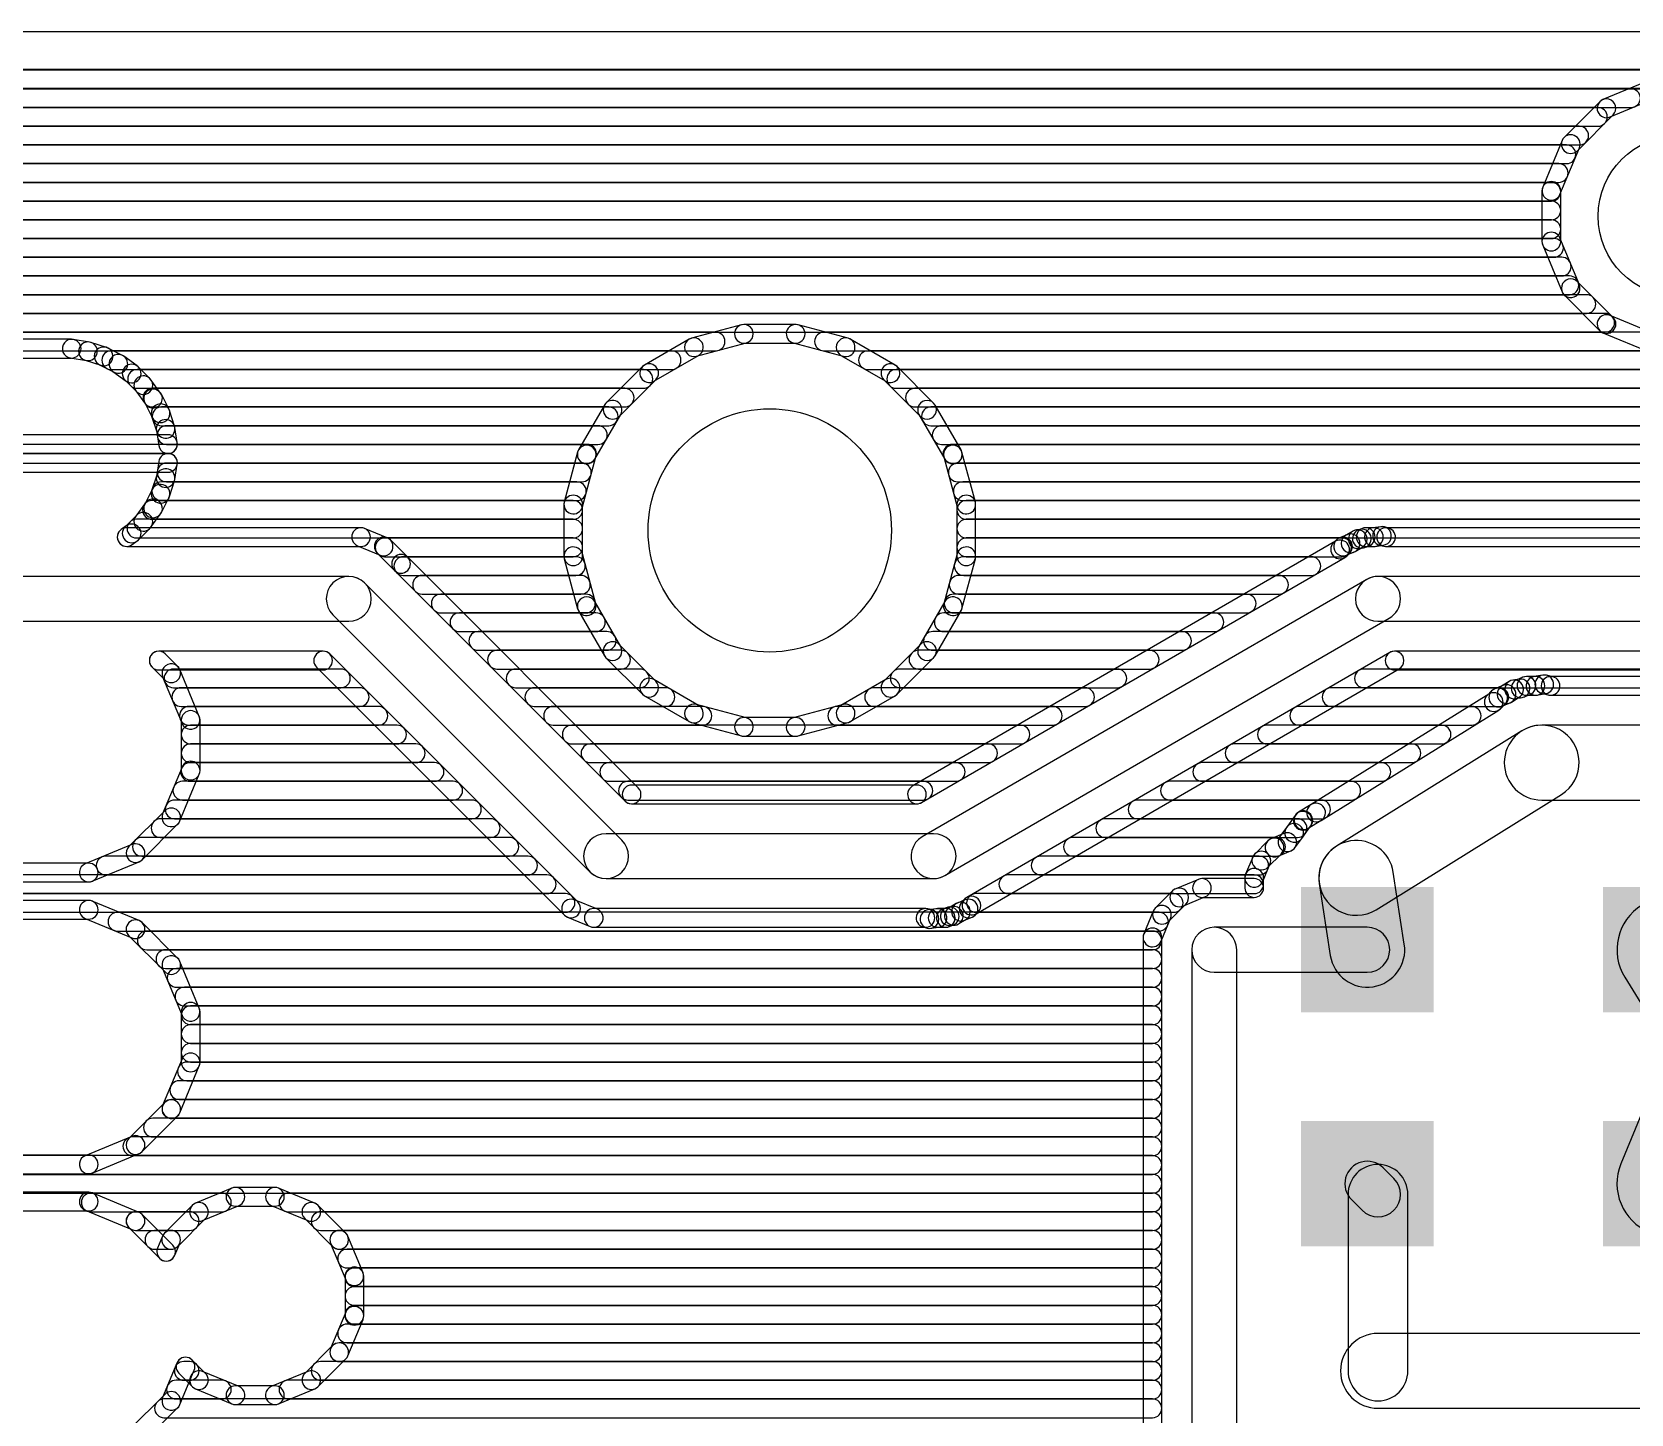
# Model space of a CAD drawing. Extents: x 0 to 96, y 0 to 55.
# Drawn here: x 40.15 to 61.85, y 36.24 to 55 of the extents above; entities that cross this region are included whole.
import ezdxf

# ---------------------------------------------------------------- set-up
doc = ezdxf.new("R2010")
doc.units = 0
doc.layers.add('16', color=174, linetype='CONTINUOUS')
doc.layers.add('20', color=178, linetype='CONTINUOUS')

# ---------------------------------------------------------------- blocks, each defined once
blk = doc.blocks.new('RECT')
blk.add_solid([(-0.5, -0.5), (0.5, -0.5), (-0.5, 0.5), (0.5, 0.5)])

msp = doc.modelspace()

# ---------------------------------------------------------------- linework, layer by layer
at = {"layer": '16'}
for points in [[(6.3352, 54.238), (95.365, 54.238, 1), (95.365, 54.492), (6.3352, 54.492, 1)], [(6.339, 54.229), (95.365, 54.229, 1), (95.365, 54.483), (6.339, 54.483, 1)], [(62.1078, 54.3445), (61.473, 54.0816, 1), (61.5702, 53.8469), (62.205, 54.1099, 1)], [(12.1458, 53.975), (61.8542, 53.975, 1), (61.8542, 54.229), (12.1458, 54.229, 1)], [(61.4318, 54.054), (60.9459, 53.5682, 1), (61.1256, 53.3886), (61.6114, 53.8744, 1)], [(12.5946, 53.721), (61.4054, 53.721, 1), (61.4054, 53.975), (12.5946, 53.975, 1)], [(12.8486, 53.467), (61.1514, 53.467, 1), (61.1514, 53.721), (12.8486, 53.721, 1)], [(13.0216, 53.213), (60.9784, 53.213, 1), (60.9784, 53.467), (13.0216, 53.467, 1)], [(60.9184, 53.527), (60.6555, 52.8922, 1), (60.8901, 52.795), (61.1531, 53.4298, 1)], [(13.1268, 52.959), (60.8732, 52.959, 1), (60.8732, 53.213), (13.1268, 53.213, 1)], [(13.2272, 52.705), (60.7728, 52.705, 1), (60.7728, 52.959), (13.2272, 52.959, 1)], [(60.6458, 52.8436), (60.6458, 52.1564, 1), (60.8998, 52.1564), (60.8998, 52.8436, 1)], [(13.2272, 52.451), (60.7728, 52.451, 1), (60.7728, 52.705), (13.2272, 52.705, 1)], [(13.2272, 52.197), (60.7728, 52.197, 1), (60.7728, 52.451), (13.2272, 52.451, 1)], [(13.1914, 51.943), (60.8086, 51.943, 1), (60.8086, 52.197), (13.1914, 52.197, 1)], [(60.6555, 52.1078), (60.9184, 51.473, 1), (61.1531, 51.5702), (60.8901, 52.205, 1)], [(13.0862, 51.689), (60.9138, 51.689, 1), (60.9138, 51.943), (13.0862, 51.943, 1)], [(12.981, 51.435), (61.019, 51.435, 1), (61.019, 51.689), (12.981, 51.689, 1)], [(60.9459, 51.4318), (61.4318, 50.9459, 1), (61.6114, 51.1256), (61.1256, 51.6114, 1)], [(12.7506, 51.181), (61.2494, 51.181, 1), (61.2494, 51.435), (12.7506, 51.435, 1)], [(12.4966, 50.927), (61.5034, 50.927, 1), (61.5034, 51.181), (12.4966, 51.181, 1)], [(49.781, 51.0257), (49.1027, 50.8439, 1), (49.1684, 50.5986), (49.8468, 50.7803, 1)], [(50.5161, 51.03), (49.8139, 51.03, 1), (49.8139, 50.776), (50.5161, 50.776, 1)], [(51.2273, 50.8439), (50.549, 51.0257, 1), (50.4832, 50.7803), (51.1616, 50.5986, 1)], [(61.473, 50.9184), (62.1078, 50.6555, 1), (62.205, 50.8901), (61.5702, 51.1531, 1)], [(19.721, 50.673), (49.4295, 50.673, 1), (49.4295, 50.927), (19.721, 50.927, 1)], [(40.6891, 50.8294), (39.612, 50.8294, 1), (39.612, 50.5754), (40.6891, 50.5754, 1)], [(40.9301, 50.7928), (40.709, 50.8278, 1), (40.6693, 50.577), (40.8904, 50.5419, 1)], [(41.1625, 50.719), (40.9495, 50.7882, 1), (40.871, 50.5466), (41.084, 50.4774, 1)], [(49.0721, 50.8312), (48.4639, 50.4801, 1), (48.5909, 50.2601), (49.1991, 50.6113, 1)], [(50.9005, 50.673), (62.0908, 50.673, 1), (62.0908, 50.927), (50.9005, 50.927, 1)], [(51.8661, 50.4801), (51.2579, 50.8312, 1), (51.1309, 50.6113), (51.7391, 50.2601, 1)], [(41.3804, 50.6097), (41.1809, 50.7113, 1), (41.0656, 50.485), (41.265, 50.3834, 1)], [(41.2256, 50.419), (48.832, 50.419, 1), (48.832, 50.673), (41.2256, 50.673, 1)], [(41.5785, 50.4677), (41.3973, 50.5993, 1), (41.2481, 50.3938), (41.4292, 50.2622, 1)], [(51.498, 50.419), (72.3256, 50.419, 1), (72.3256, 50.673), (51.498, 50.673, 1)], [(41.7519, 50.2964), (41.5936, 50.4547, 1), (41.414, 50.2751), (41.5723, 50.1168, 1)], [(41.5768, 50.165), (48.4493, 50.165, 1), (48.4493, 50.419), (41.5768, 50.419, 1)], [(48.4376, 50.4599), (47.9411, 49.9634, 1), (48.1207, 49.7838), (48.6172, 50.2803, 1)], [(52.3889, 49.9634), (51.8924, 50.4599, 1), (51.7128, 50.2803), (52.2093, 49.7838, 1)], [(51.8807, 50.165), (72.4068, 50.165, 1), (72.4068, 50.419), (51.8807, 50.419, 1)], [(41.8965, 50.1001), (41.7649, 50.2813, 1), (41.5594, 50.132), (41.691, 49.9509, 1)], [(41.7847, 49.911), (48.1953, 49.911, 1), (48.1953, 50.165), (41.7847, 50.165, 1)], [(42.0085, 49.8837), (41.9069, 50.0832, 1), (41.6806, 49.9678), (41.7822, 49.7684, 1)], [(52.1347, 49.911), (72.5748, 49.911, 1), (72.5748, 50.165), (52.1347, 50.165, 1)], [(42.0854, 49.6523), (42.0162, 49.8653, 1), (41.7746, 49.7868), (41.8438, 49.5738, 1)], [(47.9209, 49.9371), (47.5698, 49.3289, 1), (47.7897, 49.2019), (48.1409, 49.8101, 1)], [(52.7602, 49.3289), (52.4091, 49.9371, 1), (52.1891, 49.8101), (52.5403, 49.2019, 1)], [(41.909, 49.657), (47.9792, 49.657, 1), (47.9792, 49.911), (41.909, 49.911, 1)], [(42.1226, 49.4269), (42.09, 49.6329, 1), (41.8391, 49.5932), (41.8718, 49.3871, 1)], [(52.3508, 49.657), (72.9264, 49.657, 1), (72.9264, 49.911), (52.3508, 49.911, 1)], [(39.612, 49.28), (41.9972, 49.28, 1), (41.9972, 49.534), (39.612, 49.534, 1)], [(41.9777, 49.403), (47.8325, 49.403, 1), (47.8325, 49.657), (41.9777, 49.657, 1)], [(52.4975, 49.403), (64.8546, 49.403, 1), (64.8546, 49.657), (52.4975, 49.657, 1)], [(39.612, 49.149), (47.6859, 49.149, 1), (47.6859, 49.403), (39.612, 49.403, 1)], [(41.9972, 49.28), (39.612, 49.28, 1), (39.612, 49.026), (41.9972, 49.026, 1)], [(42.09, 48.9271), (42.1226, 49.1331, 1), (41.8718, 49.1729), (41.8391, 48.9668, 1)], [(47.5571, 49.2983), (47.3753, 48.62, 1), (47.6207, 48.5542), (47.8024, 49.2326, 1)], [(52.6441, 49.149), (64.6006, 49.149, 1), (64.6006, 49.403), (52.6441, 49.403, 1)], [(52.9547, 48.62), (52.7729, 49.2983, 1), (52.5276, 49.2326), (52.7093, 48.5542, 1)], [(42.0162, 48.6947), (42.0854, 48.9077, 1), (41.8438, 48.9862), (41.7746, 48.7732, 1)], [(41.9765, 48.895), (47.6145, 48.895, 1), (47.6145, 49.149), (41.9765, 49.149, 1)], [(52.7155, 48.895), (64.3466, 48.895, 1), (64.3466, 49.149), (52.7155, 49.149, 1)], [(41.9069, 48.4768), (42.0085, 48.6763, 1), (41.7822, 48.7916), (41.6806, 48.5922, 1)], [(41.9064, 48.641), (47.5465, 48.641, 1), (47.5465, 48.895), (41.9064, 48.895, 1)], [(52.7835, 48.641), (64.0926, 48.641, 1), (64.0926, 48.895), (52.7835, 48.895, 1)], [(41.7649, 48.2787), (41.8965, 48.4598, 1), (41.691, 48.6091), (41.5594, 48.428, 1)], [(41.7788, 48.387), (47.498, 48.387, 1), (47.498, 48.641), (41.7788, 48.641, 1)], [(47.371, 48.5871), (47.371, 47.8849, 1), (47.625, 47.8849), (47.625, 48.5871, 1)], [(52.959, 47.8849), (52.959, 48.5871, 1), (52.705, 48.5871), (52.705, 47.8849, 1)], [(52.832, 48.387), (63.8386, 48.387, 1), (63.8386, 48.641), (52.832, 48.641, 1)], [(41.5936, 48.1053), (41.7519, 48.2636, 1), (41.5723, 48.4432), (41.414, 48.2849, 1)], [(41.5105, 48.0429), (41.5785, 48.0923, 1), (41.4292, 48.2978), (41.3612, 48.2484, 1)], [(44.6167, 48.2727), (41.4359, 48.2727, 1), (41.4359, 48.0187), (44.6167, 48.0187, 1)], [(41.5688, 48.133), (47.498, 48.133, 1), (47.498, 48.387), (41.5688, 48.387, 1)], [(44.9734, 48.1354), (44.6653, 48.263, 1), (44.5681, 48.0284), (44.8762, 47.9008, 1)], [(52.832, 48.133), (63.5846, 48.133, 1), (63.5846, 48.387), (52.832, 48.387, 1)], [(57.9994, 48.178), (57.8966, 48.1354, 1), (57.9938, 47.9008), (58.0966, 47.9433, 1)], [(58.0807, 48.2263), (57.9844, 48.1706, 1), (58.1116, 47.9508), (58.208, 48.0065, 1)], [(58.184, 48.2498), (58.1276, 48.2423, 1), (58.161, 47.9905), (58.2174, 47.998, 1)], [(58.2047, 48.263), (58.1521, 48.2413, 1), (58.2493, 48.0066), (58.3019, 48.0284, 1)], [(58.3646, 48.2727), (58.2533, 48.2727, 1), (58.2533, 48.0187), (58.3646, 48.0187, 1)], [(58.4581, 48.2862), (58.3478, 48.2716, 1), (58.3813, 48.0198), (58.4916, 48.0345, 1)], [(58.5626, 48.2684), (58.5076, 48.2831, 1), (58.4422, 48.0376), (58.4971, 48.023, 1)], [(63.4703, 48.2727), (58.5298, 48.2727, 1), (58.5298, 48.0187), (63.4703, 48.0187, 1)], [(45.2504, 47.8721), (45.0146, 48.1079, 1), (44.835, 47.9283), (45.0708, 47.6925, 1)], [(44.9369, 47.879), (47.498, 47.879, 1), (47.498, 48.133), (44.9369, 48.133, 1)], [(47.3753, 47.852), (47.5571, 47.1737, 1), (47.8024, 47.2394), (47.6207, 47.9178, 1)], [(57.8413, 48.0878), (52.0987, 44.7631, 1), (52.226, 44.5433), (57.9686, 47.868, 1)], [(52.7729, 47.1737), (52.9547, 47.852, 1), (52.7093, 47.9178), (52.5276, 47.2394, 1)], [(52.832, 47.879), (57.9331, 47.879, 1), (57.9331, 48.133), (52.832, 48.133, 1)], [(57.8554, 48.1079), (57.8152, 48.0677, 1), (57.9948, 47.8881), (58.035, 47.9283, 1)], [(48.3795, 44.743), (45.2504, 47.8721, 1), (45.0708, 47.6925), (48.1999, 44.5634, 1)], [(45.1909, 47.625), (47.5336, 47.625, 1), (47.5336, 47.879), (45.1909, 47.879, 1)], [(52.7964, 47.625), (57.5149, 47.625, 1), (57.5149, 47.879), (52.7964, 47.879, 1)], [(44.45, 47.6123), (33.6525, 47.6123, 1), (33.6525, 47.0027), (44.45, 47.0027, 1)], [(48.158, 44.0305), (44.6655, 47.523, 1), (44.2345, 47.092), (47.727, 43.5995, 1)], [(45.4449, 47.371), (47.6017, 47.371, 1), (47.6017, 47.625), (45.4449, 47.625, 1)], [(58.2673, 47.5713), (52.2348, 44.0788, 1), (52.5402, 43.5512), (58.5727, 47.0437, 1)], [(52.7283, 47.371), (57.0761, 47.371, 1), (57.0761, 47.625), (52.7283, 47.625, 1)], [(63.8175, 47.6123), (58.42, 47.6123, 1), (58.42, 47.0027), (63.8175, 47.0027, 1)], [(45.6989, 47.117), (47.6697, 47.117, 1), (47.6697, 47.371), (45.6989, 47.371, 1)], [(47.5698, 47.1431), (47.9209, 46.5349, 1), (48.1409, 46.6619), (47.7897, 47.2701, 1)], [(52.4091, 46.5349), (52.7602, 47.1431, 1), (52.5403, 47.2701), (52.1891, 46.6619, 1)], [(52.6603, 47.117), (56.6374, 47.117, 1), (56.6374, 47.371), (52.6603, 47.371, 1)], [(45.9529, 46.863), (47.8048, 46.863, 1), (47.8048, 47.117), (45.9529, 47.117, 1)], [(52.5252, 46.863), (56.1987, 46.863, 1), (56.1987, 47.117), (52.5252, 47.117, 1)], [(46.2069, 46.609), (47.9514, 46.609, 1), (47.9514, 46.863), (46.2069, 46.863, 1)], [(47.9411, 46.5086), (48.4376, 46.0121, 1), (48.6172, 46.1917), (48.1207, 46.6882, 1)], [(51.8924, 46.0121), (52.3889, 46.5086, 1), (52.2093, 46.6882), (51.7128, 46.1917, 1)], [(52.3786, 46.609), (55.7599, 46.609, 1), (55.7599, 46.863), (52.3786, 46.863, 1)], [(42.1312, 46.3882), (41.9603, 46.5591, 1), (41.7807, 46.3795), (41.9516, 46.2086, 1)], [(41.8705, 46.3423), (44.1028, 46.3423, 1), (44.1028, 46.5963), (41.8705, 46.5963, 1)], [(44.013, 46.3795), (47.3779, 43.0146, 1), (47.5575, 43.1942), (44.1926, 46.5591, 1)], [(46.4609, 46.355), (48.1473, 46.355, 1), (48.1473, 46.609), (46.4609, 46.609, 1)], [(52.1827, 46.355), (55.3212, 46.355, 1), (55.3212, 46.609), (52.1827, 46.609, 1)], [(52.9662, 43.0347), (58.7088, 46.3594, 1), (58.5815, 46.5792), (52.8389, 43.2545, 1)], [(58.6451, 46.3423), (63.9842, 46.3423, 1), (63.9842, 46.5963), (58.6451, 46.5963, 1)], [(42.4217, 45.7122), (42.1588, 46.347, 1), (41.9241, 46.2498), (42.1871, 45.615, 1)], [(42.0706, 46.101), (44.3441, 46.101, 1), (44.3441, 46.355), (42.0706, 46.355, 1)], [(46.7149, 46.101), (48.4013, 46.101, 1), (48.4013, 46.355), (46.7149, 46.355, 1)], [(48.4639, 45.9919), (49.0721, 45.6408, 1), (49.1991, 45.8607), (48.5909, 46.2119, 1)], [(51.2579, 45.6408), (51.8661, 45.9919, 1), (51.7391, 46.2119), (51.1309, 45.8607, 1)], [(51.9287, 46.101), (54.8825, 46.101, 1), (54.8825, 46.355), (51.9287, 46.355, 1)], [(58.2283, 46.101), (70.5432, 46.101, 1), (70.5432, 46.355), (58.2283, 46.355, 1)], [(60.3867, 46.2437), (60.3061, 46.2103, 1), (60.4033, 45.9757), (60.484, 46.0091, 1)], [(60.5572, 46.2534), (60.4353, 46.2534, 1), (60.4353, 45.9994), (60.5572, 45.9994, 1)], [(60.6567, 46.2715), (60.5365, 46.2517, 1), (60.5779, 46.0011), (60.6981, 46.0209, 1)], [(60.7912, 46.2501), (60.7062, 46.2699, 1), (60.6485, 46.0225), (60.7335, 46.0027, 1)], [(68.7497, 46.2534), (60.7624, 46.2534, 1), (60.7624, 45.9994), (68.7497, 45.9994, 1)], [(42.1758, 45.847), (44.5981, 45.847, 1), (44.5981, 46.101), (42.1758, 46.101, 1)], [(46.9689, 45.847), (48.7489, 45.847, 1), (48.7489, 46.101), (46.9689, 46.101, 1)], [(51.5811, 45.847), (54.4438, 45.847, 1), (54.4438, 46.101), (51.5811, 46.101, 1)], [(59.9238, 46.014), (57.5128, 44.5152, 1), (57.6469, 44.2995), (60.0579, 45.7983, 1)], [(57.7896, 45.847), (60.0674, 45.847, 1), (60.0674, 46.101), (57.7896, 46.101, 1)], [(59.9628, 46.0577), (59.9011, 45.9959, 1), (60.0807, 45.8163), (60.1424, 45.8781, 1)], [(60.1165, 46.1318), (60.004, 46.0852, 1), (60.1012, 45.8505), (60.2137, 45.8971, 1)], [(60.2016, 46.1867), (60.0981, 46.1223, 1), (60.2322, 45.9066), (60.3357, 45.9709, 1)], [(60.3341, 46.2183), (60.2479, 46.2041, 1), (60.2893, 45.9535), (60.3754, 45.9677, 1)], [(42.281, 45.593), (44.8521, 45.593, 1), (44.8521, 45.847), (42.281, 45.847, 1)], [(47.2229, 45.593), (49.2503, 45.593, 1), (49.2503, 45.847), (47.2229, 45.847, 1)], [(49.1027, 45.6281), (49.781, 45.4463, 1), (49.8468, 45.6917), (49.1684, 45.8734, 1)], [(50.549, 45.4463), (51.2273, 45.6281, 1), (51.1616, 45.8734), (50.4832, 45.6917, 1)], [(51.0797, 45.593), (54.005, 45.593, 1), (54.005, 45.847), (51.0797, 45.847, 1)], [(57.3509, 45.593), (59.6915, 45.593, 1), (59.6915, 45.847), (57.3509, 45.847, 1)], [(42.4314, 44.9764), (42.4314, 45.6636, 1), (42.1774, 45.6636), (42.1774, 44.9764, 1)], [(42.3044, 45.339), (45.1061, 45.339, 1), (45.1061, 45.593), (42.3044, 45.593, 1)], [(47.4769, 45.339), (53.5663, 45.339, 1), (53.5663, 45.593), (47.4769, 45.593, 1)], [(49.8139, 45.442), (50.5161, 45.442, 1), (50.5161, 45.696), (49.8139, 45.696, 1)], [(56.9122, 45.339), (59.2829, 45.339, 1), (59.2829, 45.593), (56.9122, 45.593, 1)], [(58.3932, 43.0886), (60.9107, 44.6536, 1), (60.3743, 45.5164), (57.8568, 43.9514, 1)], [(60.6425, 44.577), (68.8975, 44.577, 1), (68.8975, 45.593), (60.6425, 45.593, 1)], [(42.3044, 45.085), (45.3601, 45.085, 1), (45.3601, 45.339), (42.3044, 45.339, 1)], [(47.7309, 45.085), (53.1276, 45.085, 1), (53.1276, 45.339), (47.7309, 45.339, 1)], [(56.4734, 45.085), (58.8743, 45.085, 1), (58.8743, 45.339), (56.4734, 45.339, 1)], [(42.1588, 44.293), (42.4217, 44.9278, 1), (42.1871, 45.025), (41.9241, 44.3902, 1)], [(42.2968, 44.831), (45.6141, 44.831, 1), (45.6141, 45.085), (42.2968, 45.085, 1)], [(47.9849, 44.831), (52.6888, 44.831, 1), (52.6888, 45.085), (47.9849, 45.085, 1)], [(56.0347, 44.831), (58.4657, 44.831, 1), (58.4657, 45.085), (56.0347, 45.085, 1)], [(42.1915, 44.577), (45.8681, 44.577, 1), (45.8681, 44.831), (42.1915, 44.831, 1)], [(48.2389, 44.577), (52.2501, 44.577, 1), (52.2501, 44.831), (48.2389, 44.831, 1)], [(52.1624, 44.7802), (48.2897, 44.7802, 1), (48.2897, 44.5262), (52.1624, 44.5262, 1)], [(55.596, 44.577), (58.0571, 44.577, 1), (58.0571, 44.831), (55.596, 44.831, 1)], [(42.0863, 44.323), (46.1221, 44.323, 1), (46.1221, 44.577), (42.0863, 44.577, 1)], [(55.1572, 44.323), (57.6485, 44.323, 1), (57.6485, 44.577), (55.1572, 44.577, 1)], [(57.514, 44.5159), (57.3418, 44.4115, 1), (57.4736, 44.1943), (57.6458, 44.2988, 1)], [(41.6454, 43.7659), (42.1312, 44.2518, 1), (41.9516, 44.4314), (41.4658, 43.9456, 1)], [(41.8958, 44.069), (46.3761, 44.069, 1), (46.3761, 44.323), (41.8958, 44.323, 1)], [(54.7185, 44.069), (57.3283, 44.069, 1), (57.3283, 44.323), (54.7185, 44.323, 1)], [(57.296, 44.3691), (57.1786, 44.2052, 1), (57.385, 44.0572), (57.5025, 44.2211, 1)], [(57.3372, 44.406), (57.3323, 44.403, 1), (57.4663, 44.1872), (57.4713, 44.1903, 1)], [(57.3053, 44.378), (57.3018, 44.3732, 1), (57.5067, 44.2231), (57.5101, 44.2278, 1)], [(41.6418, 43.815), (46.6301, 43.815, 1), (46.6301, 44.069), (41.6418, 44.069, 1)], [(52.3875, 44.1198), (47.9425, 44.1198, 1), (47.9425, 43.5102), (52.3875, 43.5102, 1)], [(54.2798, 43.815), (57.0362, 43.815, 1), (57.0362, 44.069), (54.2798, 44.069, 1)], [(56.9255, 44.0231), (56.7469, 43.8445, 1), (56.9265, 43.6649), (57.1051, 43.8435, 1)], [(57.1411, 44.1229), (56.9667, 44.0507, 1), (57.0639, 43.816), (57.2383, 43.8882, 1)], [(57.1794, 44.2063), (57.0872, 44.0806, 1), (57.2921, 43.9304), (57.3842, 44.0561, 1)], [(40.9694, 43.4755), (41.6042, 43.7384, 1), (41.507, 43.9731), (40.8722, 43.7101, 1)], [(56.7193, 43.8033), (56.6227, 43.5699, 1), (56.8573, 43.4727), (56.954, 43.7061, 1)], [(58.7771, 42.6222), (58.6271, 43.5972, 1), (57.6229, 43.4428), (57.7729, 42.4678, 1)], [(38.0492, 43.4658), (40.9208, 43.4658, 1), (40.9208, 43.7198), (38.0492, 43.7198, 1)], [(41.1506, 43.561), (46.8841, 43.561, 1), (46.8841, 43.815), (41.1506, 43.815, 1)], [(53.8411, 43.561), (56.809, 43.561, 1), (56.809, 43.815), (53.8411, 43.815, 1)], [(56.613, 43.5213), (56.613, 43.3832, 1), (56.867, 43.3832), (56.867, 43.5213, 1)], [(35.6235, 43.307), (47.1381, 43.307, 1), (47.1381, 43.561), (35.6235, 43.561, 1)], [(53.4023, 43.307), (56.74, 43.307, 1), (56.74, 43.561), (53.4023, 43.561, 1)], [(55.9822, 43.5005), (55.6741, 43.3729, 1), (55.7713, 43.1383), (56.0794, 43.2659, 1)], [(56.74, 43.5102), (56.0308, 43.5102, 1), (56.0308, 43.2562), (56.74, 43.2562, 1)], [(35.6235, 43.053), (47.3921, 43.053, 1), (47.3921, 43.307), (35.6235, 43.307, 1)], [(40.9208, 43.2142), (38.0492, 43.2142, 1), (38.0492, 42.9602), (40.9208, 42.9602, 1)], [(41.6042, 42.9416), (40.9694, 43.2045, 1), (40.8722, 42.9699), (41.507, 42.7069, 1)], [(47.4191, 42.9871), (47.7272, 42.8595, 1), (47.8244, 43.0941), (47.5163, 43.2217, 1)], [(52.8081, 42.9445), (52.9109, 42.9871, 1), (52.8137, 43.2217), (52.7109, 43.1792, 1)], [(52.9521, 43.0146), (52.9923, 43.0548, 1), (52.8127, 43.2344), (52.7725, 43.1942, 1)], [(52.9636, 43.053), (55.6471, 43.053, 1), (55.6471, 43.307), (52.9636, 43.307, 1)], [(55.6329, 43.3454), (55.3971, 43.1096, 1), (55.5767, 42.93), (55.8125, 43.1658, 1)], [(63.765, 41.6489), (62.98, 42.9189, 1), (61.77, 42.1711), (62.555, 40.9011, 1)], [(41.3099, 42.799), (55.4481, 42.799, 1), (55.4481, 43.053), (41.3099, 43.053, 1)], [(47.7758, 42.8498), (52.2777, 42.8498, 1), (52.2777, 43.1038), (47.7758, 43.1038, 1)], [(52.2449, 42.8541), (52.2999, 42.8394, 1), (52.3653, 43.0849), (52.3104, 43.0995, 1)], [(52.3493, 42.8363), (52.4597, 42.8509, 1), (52.4262, 43.1027), (52.3159, 43.088, 1)], [(52.4429, 42.8498), (52.5542, 42.8498, 1), (52.5542, 43.1038), (52.4429, 43.1038, 1)], [(52.6028, 42.8595), (52.6554, 42.8812, 1), (52.5582, 43.1159), (52.5056, 43.0941, 1)], [(52.6235, 42.8727), (52.6799, 42.8802, 1), (52.6465, 43.132), (52.5901, 43.1245, 1)], [(52.7268, 42.8962), (52.8231, 42.9519, 1), (52.6959, 43.1717), (52.5995, 43.116, 1)], [(55.3696, 43.0684), (55.242, 42.7603, 1), (55.4766, 42.6631), (55.6042, 42.9712, 1)], [(42.1312, 42.4282), (41.6454, 42.914, 1), (41.4658, 42.7344), (41.9516, 42.2486, 1)], [(41.7078, 42.545), (55.3593, 42.545, 1), (55.3593, 42.799), (41.7078, 42.799, 1)], [(55.2323, 42.7117), (55.2323, 35.7949, 1), (55.4863, 35.7949), (55.4863, 42.7117, 1)], [(58.275, 42.8498), (56.1975, 42.8498, 1), (56.1975, 42.2402), (58.275, 42.2402, 1)], [(55.8927, 42.545), (55.8927, 35.2425, 1), (56.5023, 35.2425), (56.5023, 42.545, 1)], [(41.9618, 42.291), (55.3593, 42.291, 1), (55.3593, 42.545), (41.9618, 42.545, 1)], [(42.4217, 41.7522), (42.1588, 42.387, 1), (41.9241, 42.2898), (42.1871, 41.655, 1)], [(42.1137, 42.037), (55.3593, 42.037, 1), (55.3593, 42.291), (42.1137, 42.291, 1)], [(42.2189, 41.783), (55.3593, 41.783, 1), (55.3593, 42.037), (42.2189, 42.037, 1)], [(63.0326, 39.099), (63.8176, 41.004, 1), (62.5024, 41.546), (61.7174, 39.641, 1)], [(42.4314, 41.0164), (42.4314, 41.7036, 1), (42.1774, 41.7036), (42.1774, 41.0164, 1)], [(42.3044, 41.529), (55.3593, 41.529, 1), (55.3593, 41.783), (42.3044, 41.783, 1)], [(42.3044, 41.275), (55.3593, 41.275, 1), (55.3593, 41.529), (42.3044, 41.529, 1)], [(42.3044, 41.021), (55.3593, 41.021, 1), (55.3593, 41.275), (42.3044, 41.275, 1)], [(42.1588, 40.333), (42.4217, 40.9678, 1), (42.1871, 41.065), (41.9241, 40.4302, 1)], [(42.2537, 40.767), (55.3593, 40.767, 1), (55.3593, 41.021), (42.2537, 41.021, 1)], [(42.1485, 40.513), (55.3593, 40.513, 1), (55.3593, 40.767), (42.1485, 40.767, 1)], [(41.6454, 39.8059), (42.1312, 40.2918, 1), (41.9516, 40.4714), (41.4658, 39.9856, 1)], [(42.0433, 40.259), (55.3593, 40.259, 1), (55.3593, 40.513), (42.0433, 40.513, 1)], [(41.7918, 40.005), (55.3593, 40.005, 1), (55.3593, 40.259), (41.7918, 40.259, 1)], [(40.9694, 39.5155), (41.6042, 39.7784, 1), (41.507, 40.0131), (40.8722, 39.7501, 1)], [(41.5127, 39.751), (55.3593, 39.751, 1), (55.3593, 40.005), (41.5127, 40.005, 1)], [(36.8393, 39.497), (55.3593, 39.497, 1), (55.3593, 39.751), (36.8393, 39.751, 1)], [(38.0492, 39.5058), (40.9208, 39.5058, 1), (40.9208, 39.7598), (38.0492, 39.7598, 1)], [(58.6355, 39.4405), (58.4905, 39.5855, 1), (58.0595, 39.1545), (58.2045, 39.0095, 1)], [(58.8264, 36.83), (58.8264, 39.225, 1), (58.0136, 39.225), (58.0136, 36.83, 1)], [(36.8633, 39.243), (55.3593, 39.243, 1), (55.3593, 39.497), (36.8633, 39.497, 1)], [(42.8636, 39.3095), (42.3688, 39.1046, 1), (42.466, 38.8699), (42.9608, 39.0749, 1)], [(43.4478, 39.3192), (42.9122, 39.3192, 1), (42.9122, 39.0652), (43.4478, 39.0652, 1)], [(43.9912, 39.1046), (43.4964, 39.3095, 1), (43.3992, 39.0749), (43.894, 38.8699, 1)], [(40.9208, 39.2542), (38.0492, 39.2542, 1), (38.0492, 39.0002), (40.9208, 39.0002, 1)], [(41.6042, 38.9816), (40.9694, 39.2445, 1), (40.8722, 39.0099), (41.507, 38.7469, 1)], [(40.9478, 38.989), (42.7283, 38.989, 1), (42.7283, 39.243), (40.9478, 39.243, 1)], [(42.3276, 39.0771), (41.9489, 38.6984, 1), (42.1285, 38.5188), (42.5072, 38.8974, 1)], [(43.6317, 38.989), (55.3593, 38.989, 1), (55.3593, 39.243), (43.6317, 39.243, 1)], [(44.4111, 38.6984), (44.0324, 39.0771, 1), (43.8528, 38.8974), (44.2314, 38.5188, 1)], [(42.0619, 38.5375), (41.6454, 38.954, 1), (41.4658, 38.7744), (41.8823, 38.3579, 1)], [(41.5578, 38.735), (42.2922, 38.735, 1), (42.2922, 38.989), (41.5578, 38.989, 1)], [(44.0678, 38.735), (55.3593, 38.735, 1), (55.3593, 38.989), (44.0678, 38.989, 1)], [(41.8118, 38.481), (42.0385, 38.481, 1), (42.0385, 38.735), (41.8118, 38.735, 1)], [(41.9214, 38.6572), (41.8548, 38.4963, 1), (42.0895, 38.3991), (42.1561, 38.56, 1)], [(44.6435, 38.1624), (44.4386, 38.6572, 1), (44.2039, 38.56), (44.4089, 38.0652, 1)], [(44.3215, 38.481), (55.3593, 38.481, 1), (55.3593, 38.735), (44.3215, 38.735, 1)], [(44.4267, 38.227), (55.3593, 38.227, 1), (55.3593, 38.481), (44.4267, 38.481, 1)], [(44.6532, 37.5782), (44.6532, 38.1138, 1), (44.3992, 38.1138), (44.3992, 37.5782, 1)], [(44.5262, 37.973), (55.3593, 37.973, 1), (55.3593, 38.227), (44.5262, 38.227, 1)], [(44.5262, 37.719), (55.3593, 37.719, 1), (55.3593, 37.973), (44.5262, 37.973, 1)], [(44.4386, 37.0348), (44.6435, 37.5296, 1), (44.4089, 37.6268), (44.2039, 37.132, 1)], [(44.5262, 37.465), (55.3593, 37.465, 1), (55.3593, 37.719), (44.5262, 37.719, 1)], [(44.4267, 37.211), (55.3593, 37.211, 1), (55.3593, 37.465), (44.4267, 37.465, 1)], [(63.5, 37.338), (58.42, 37.338, 1), (58.42, 36.322), (63.5, 36.322, 1)], [(44.0324, 36.6149), (44.4111, 36.9936, 1), (44.2314, 37.1732), (43.8528, 36.7945, 1)], [(44.3215, 36.957), (55.3593, 36.957, 1), (55.3593, 37.211), (44.3215, 37.211, 1)], [(42.1588, 36.373), (42.3518, 36.8391, 1), (42.1172, 36.9363), (41.9241, 36.4702, 1)], [(42.2106, 36.703), (42.2922, 36.703, 1), (42.2922, 36.957), (42.2106, 36.957, 1)], [(42.1447, 36.7979), (42.3276, 36.6149, 1), (42.5072, 36.7945), (42.3243, 36.9775, 1)], [(44.0678, 36.703), (55.3593, 36.703, 1), (55.3593, 36.957), (44.0678, 36.957, 1)], [(42.1054, 36.449), (42.7283, 36.449, 1), (42.7283, 36.703), (42.1054, 36.703, 1)], [(42.3688, 36.5874), (42.8636, 36.3825, 1), (42.9608, 36.6171), (42.466, 36.8221, 1)], [(43.4964, 36.3825), (43.9912, 36.5874, 1), (43.894, 36.8221), (43.3992, 36.6171, 1)], [(43.6317, 36.449), (55.3593, 36.449, 1), (55.3593, 36.703), (43.6317, 36.703, 1)], [(41.6454, 35.8459), (42.1312, 36.3318, 1), (41.9516, 36.5114), (41.4658, 36.0256, 1)], [(42.9122, 36.3728), (43.4478, 36.3728, 1), (43.4478, 36.6268), (42.9122, 36.6268, 1)], [(41.9418, 36.195), (55.3593, 36.195, 1), (55.3593, 36.449), (41.9418, 36.449, 1)]]:
    msp.add_lwpolyline(points, format="xyb", close=True, dxfattribs=at)
at = {"layer": '20'}
msp.add_line((96, 55), (0, 55), dxfattribs=at)
for centre, radius in [((62.5, 52.5), 1.0922), ((50.165, 48.236), 1.651)]:
    msp.add_circle(centre, radius, dxfattribs=at)

# ---------------------------------------------------------------- block references
at = {"layer": '16', "xscale": 1.8, "yscale": 1.7}
for p in [(58.275, 42.545), (62.375, 42.545), (58.275, 39.37), (62.375, 39.37)]:
    msp.add_blockref('RECT', p, dxfattribs=at)

doc.saveas('drawing.dxf')
